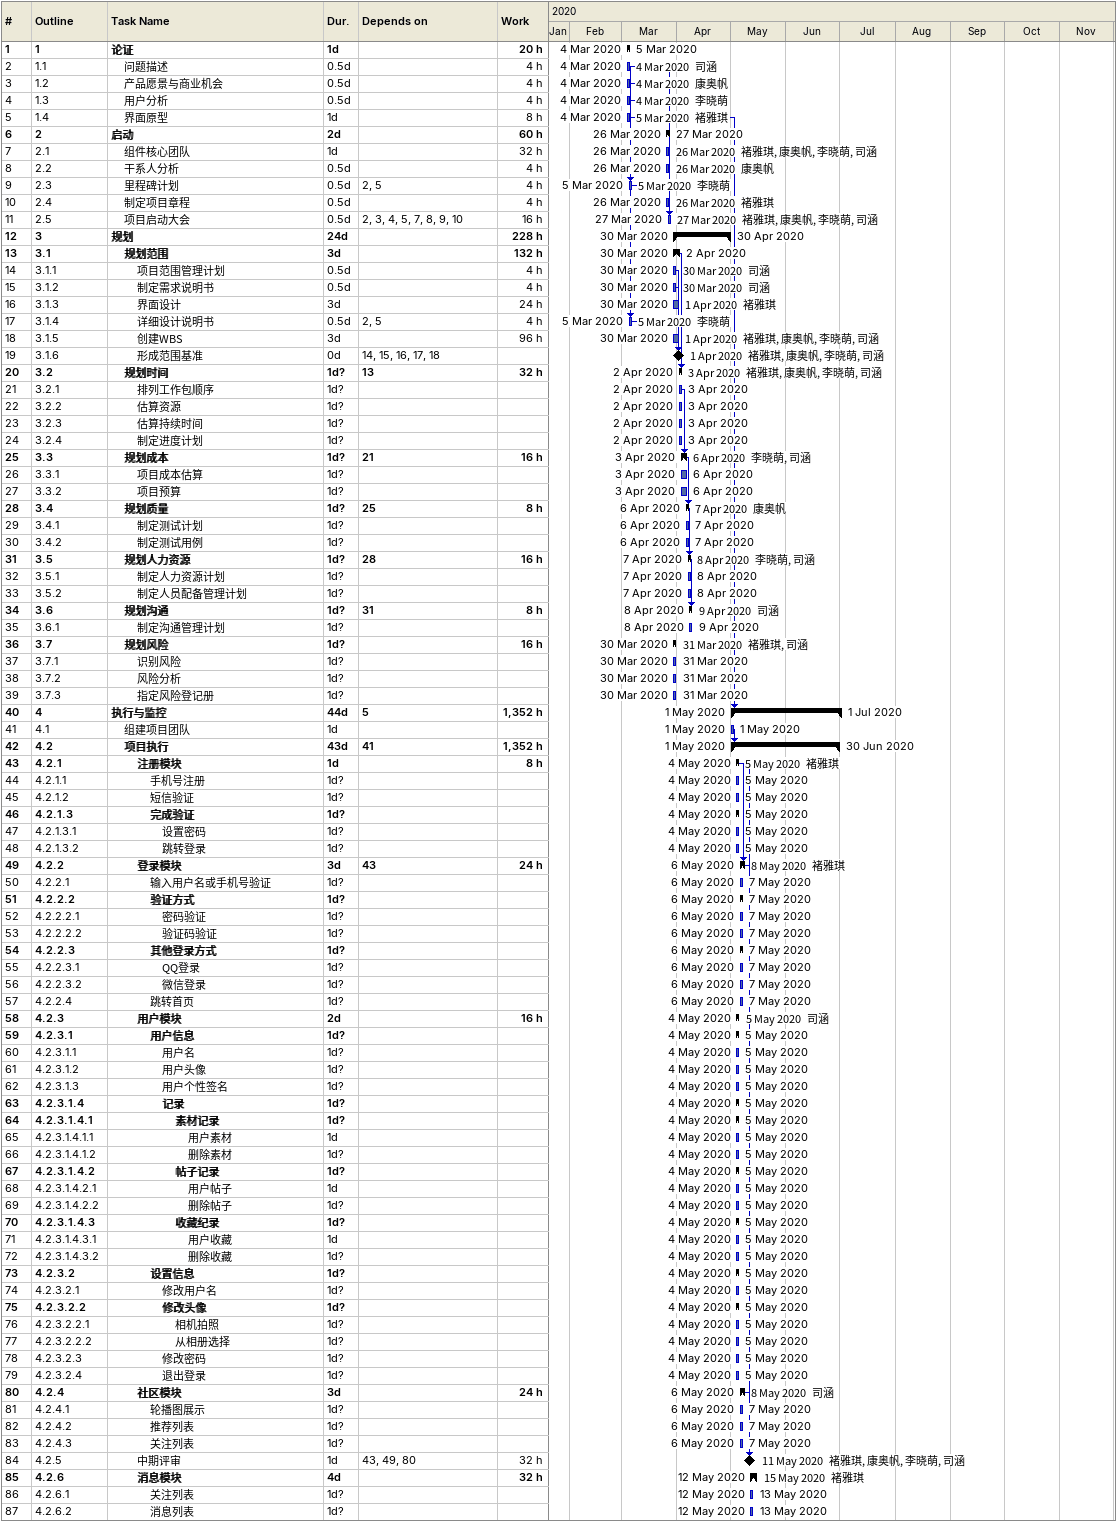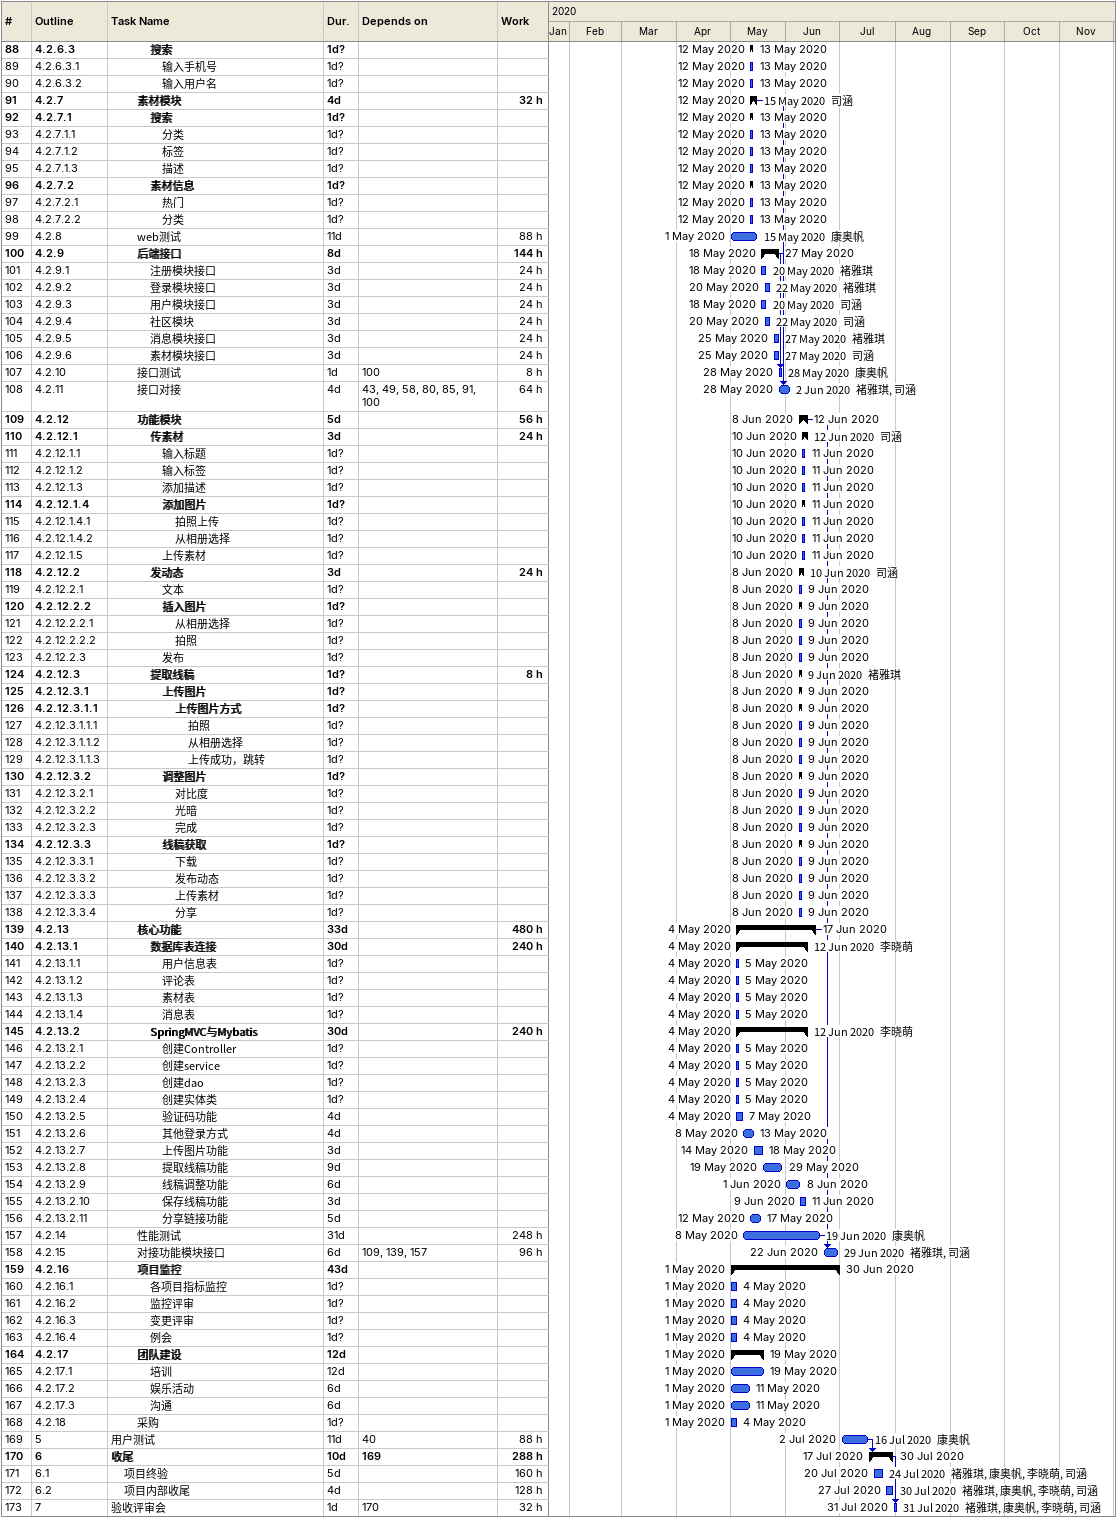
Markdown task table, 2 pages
| ID | WBS | Task | Duration | Start | Finish | Predecessors | Resources | Work (h) |
|---|---|---|---|---|---|---|---|---|
| 1 | 1 | **论证** | 1d | 2020-03-04 | 2020-03-05 |  |  | 20 |
| 2 | 1.1 | 问题描述 | 0.5d | 2020-03-04 | 2020-03-04 |  | 司涵 | 4 |
| 3 | 1.2 | 产品愿景与商业机会 | 0.5d | 2020-03-04 | 2020-03-04 |  | 康奥帆 | 4 |
| 4 | 1.3 | 用户分析 | 0.5d | 2020-03-04 | 2020-03-04 |  | 李晓萌 | 4 |
| 5 | 1.4 | 界面原型 | 1d | 2020-03-04 | 2020-03-05 |  | 褚雅琪 | 8 |
| 6 | 2 | **启动** | 2d | 2020-03-26 | 2020-03-27 |  |  | 60 |
| 7 | 2.1 | 组件核心团队 | 1d | 2020-03-26 | 2020-03-26 |  | 褚雅琪, 康奥帆, 李晓萌, 司涵 | 32 |
| 8 | 2.2 | 干系人分析 | 0.5d | 2020-03-26 | 2020-03-26 |  | 康奥帆 | 4 |
| 9 | 2.3 | 里程碑计划 | 0.5d | 2020-03-05 | 2020-03-05 | 2, 5 | 李晓萌 | 4 |
| 10 | 2.4 | 制定项目章程 | 0.5d | 2020-03-26 | 2020-03-26 |  | 褚雅琪 | 4 |
| 11 | 2.5 | 项目启动大会 | 0.5d | 2020-03-27 | 2020-03-27 | 2, 3, 4, 5, 7, 8, 9, 10 | 褚雅琪, 康奥帆, 李晓萌, 司涵 | 16 |
| 12 | 3 | **规划** | 24d | 2020-03-30 | 2020-04-30 |  |  | 228 |
| 13 | 3.1 | **规划范围** | 3d | 2020-03-30 | 2020-04-02 |  |  | 132 |
| 14 | 3.1.1 | 项目范围管理计划 | 0.5d | 2020-03-30 | 2020-03-30 |  | 司涵 | 4 |
| 15 | 3.1.2 | 制定需求说明书 | 0.5d | 2020-03-30 | 2020-03-30 |  | 司涵 | 4 |
| 16 | 3.1.3 | 界面设计 | 3d | 2020-03-30 | 2020-04-01 |  | 褚雅琪 | 24 |
| 17 | 3.1.4 | 详细设计说明书 | 0.5d | 2020-03-05 | 2020-03-05 | 2, 5 | 李晓萌 | 4 |
| 18 | 3.1.5 | 创建WBS | 3d | 2020-03-30 | 2020-04-01 |  | 褚雅琪, 康奥帆, 李晓萌, 司涵 | 96 |
| 19 | 3.1.6 | 形成范围基准 | 0d | 2020-04-01 | 2020-04-01 | 14, 15, 16, 17, 18 | 褚雅琪, 康奥帆, 李晓萌, 司涵 |  |
| 20 | 3.2 | **规划时间** | 1d? | 2020-04-02 | 2020-04-03 | 13 | 褚雅琪, 康奥帆, 李晓萌, 司涵 | 32 |
| 21 | 3.2.1 | 排列工作包顺序 | 1d? | 2020-04-02 | 2020-04-03 |  |  |  |
| 22 | 3.2.2 | 估算资源 | 1d? | 2020-04-02 | 2020-04-03 |  |  |  |
| 23 | 3.2.3 | 估算持续时间 | 1d? | 2020-04-02 | 2020-04-03 |  |  |  |
| 24 | 3.2.4 | 制定进度计划 | 1d? | 2020-04-02 | 2020-04-03 |  |  |  |
| 25 | 3.3 | **规划成本** | 1d? | 2020-04-03 | 2020-04-06 | 21 | 李晓萌, 司涵 | 16 |
| 26 | 3.3.1 | 项目成本估算 | 1d? | 2020-04-03 | 2020-04-06 |  |  |  |
| 27 | 3.3.2 | 项目预算 | 1d? | 2020-04-03 | 2020-04-06 |  |  |  |
| 28 | 3.4 | **规划质量** | 1d? | 2020-04-06 | 2020-04-07 | 25 | 康奥帆 | 8 |
| 29 | 3.4.1 | 制定测试计划 | 1d? | 2020-04-06 | 2020-04-07 |  |  |  |
| 30 | 3.4.2 | 制定测试用例 | 1d? | 2020-04-06 | 2020-04-07 |  |  |  |
| 31 | 3.5 | **规划人力资源** | 1d? | 2020-04-07 | 2020-04-08 | 28 | 李晓萌, 司涵 | 16 |
| 32 | 3.5.1 | 制定人力资源计划 | 1d? | 2020-04-07 | 2020-04-08 |  |  |  |
| 33 | 3.5.2 | 制定人员配备管理计划 | 1d? | 2020-04-07 | 2020-04-08 |  |  |  |
| 34 | 3.6 | **规划沟通** | 1d? | 2020-04-08 | 2020-04-09 | 31 | 司涵 | 8 |
| 35 | 3.6.1 | 制定沟通管理计划 | 1d? | 2020-04-08 | 2020-04-09 |  |  |  |
| 36 | 3.7 | **规划风险** | 1d? | 2020-03-30 | 2020-03-31 |  | 褚雅琪, 司涵 | 16 |
| 37 | 3.7.1 | 识别风险 | 1d? | 2020-03-30 | 2020-03-31 |  |  |  |
| 38 | 3.7.2 | 风险分析 | 1d? | 2020-03-30 | 2020-03-31 |  |  |  |
| 39 | 3.7.3 | 指定风险登记册 | 1d? | 2020-03-30 | 2020-03-31 |  |  |  |
| 40 | 4 | **执行与监控** | 44d | 2020-05-01 | 2020-07-01 | 5 |  | 1352 |
| 41 | 4.1 | 组建项目团队 | 1d | 2020-05-01 | 2020-05-01 |  |  |  |
| 42 | 4.2 | **项目执行** | 43d | 2020-05-01 | 2020-06-30 | 41 |  | 1352 |
| 43 | 4.2.1 | **注册模块** | 1d | 2020-05-04 | 2020-05-05 |  | 褚雅琪 | 8 |
| 44 | 4.2.1.1 | 手机号注册 | 1d? | 2020-05-04 | 2020-05-05 |  |  |  |
| 45 | 4.2.1.2 | 短信验证 | 1d? | 2020-05-04 | 2020-05-05 |  |  |  |
| 46 | 4.2.1.3 | **完成验证** | 1d? | 2020-05-04 | 2020-05-05 |  |  |  |
| 47 | 4.2.1.3.1 | 设置密码 | 1d? | 2020-05-04 | 2020-05-05 |  |  |  |
| 48 | 4.2.1.3.2 | 跳转登录 | 1d? | 2020-05-04 | 2020-05-05 |  |  |  |
| 49 | 4.2.2 | **登录模块** | 3d | 2020-05-06 | 2020-05-08 | 43 | 褚雅琪 | 24 |
| 50 | 4.2.2.1 | 输入用户名或手机号验证 | 1d? | 2020-05-06 | 2020-05-07 |  |  |  |
| 51 | 4.2.2.2 | **验证方式** | 1d? | 2020-05-06 | 2020-05-07 |  |  |  |
| 52 | 4.2.2.2.1 | 密码验证 | 1d? | 2020-05-06 | 2020-05-07 |  |  |  |
| 53 | 4.2.2.2.2 | 验证码验证 | 1d? | 2020-05-06 | 2020-05-07 |  |  |  |
| 54 | 4.2.2.3 | **其他登录方式** | 1d? | 2020-05-06 | 2020-05-07 |  |  |  |
| 55 | 4.2.2.3.1 | QQ登录 | 1d? | 2020-05-06 | 2020-05-07 |  |  |  |
| 56 | 4.2.2.3.2 | 微信登录 | 1d? | 2020-05-06 | 2020-05-07 |  |  |  |
| 57 | 4.2.2.4 | 跳转首页 | 1d? | 2020-05-06 | 2020-05-07 |  |  |  |
| 58 | 4.2.3 | **用户模块** | 2d | 2020-05-04 | 2020-05-05 |  | 司涵 | 16 |
| 59 | 4.2.3.1 | **用户信息** | 1d? | 2020-05-04 | 2020-05-05 |  |  |  |
| 60 | 4.2.3.1.1 | 用户名 | 1d? | 2020-05-04 | 2020-05-05 |  |  |  |
| 61 | 4.2.3.1.2 | 用户头像 | 1d? | 2020-05-04 | 2020-05-05 |  |  |  |
| 62 | 4.2.3.1.3 | 用户个性签名 | 1d? | 2020-05-04 | 2020-05-05 |  |  |  |
| 63 | 4.2.3.1.4 | **记录** | 1d? | 2020-05-04 | 2020-05-05 |  |  |  |
| 64 | 4.2.3.1.4.1 | **素材记录** | 1d? | 2020-05-04 | 2020-05-05 |  |  |  |
| 65 | 4.2.3.1.4.1.1 | 用户素材 | 1d | 2020-05-04 | 2020-05-05 |  |  |  |
| 66 | 4.2.3.1.4.1.2 | 删除素材 | 1d? | 2020-05-04 | 2020-05-05 |  |  |  |
| 67 | 4.2.3.1.4.2 | **帖子记录** | 1d? | 2020-05-04 | 2020-05-05 |  |  |  |
| 68 | 4.2.3.1.4.2.1 | 用户帖子 | 1d | 2020-05-04 | 2020-05-05 |  |  |  |
| 69 | 4.2.3.1.4.2.2 | 删除帖子 | 1d? | 2020-05-04 | 2020-05-05 |  |  |  |
| 70 | 4.2.3.1.4.3 | **收藏纪录** | 1d? | 2020-05-04 | 2020-05-05 |  |  |  |
| 71 | 4.2.3.1.4.3.1 | 用户收藏 | 1d | 2020-05-04 | 2020-05-05 |  |  |  |
| 72 | 4.2.3.1.4.3.2 | 删除收藏 | 1d? | 2020-05-04 | 2020-05-05 |  |  |  |
| 73 | 4.2.3.2 | **设置信息** | 1d? | 2020-05-04 | 2020-05-05 |  |  |  |
| 74 | 4.2.3.2.1 | 修改用户名 | 1d? | 2020-05-04 | 2020-05-05 |  |  |  |
| 75 | 4.2.3.2.2 | **修改头像** | 1d? | 2020-05-04 | 2020-05-05 |  |  |  |
| 76 | 4.2.3.2.2.1 | 相机拍照 | 1d? | 2020-05-04 | 2020-05-05 |  |  |  |
| 77 | 4.2.3.2.2.2 | 从相册选择 | 1d? | 2020-05-04 | 2020-05-05 |  |  |  |
| 78 | 4.2.3.2.3 | 修改密码 | 1d? | 2020-05-04 | 2020-05-05 |  |  |  |
| 79 | 4.2.3.2.4 | 退出登录 | 1d? | 2020-05-04 | 2020-05-05 |  |  |  |
| 80 | 4.2.4 | **社区模块** | 3d | 2020-05-06 | 2020-05-08 |  | 司涵 | 24 |
| 81 | 4.2.4.1 | 轮播图展示 | 1d? | 2020-05-06 | 2020-05-07 |  |  |  |
| 82 | 4.2.4.2 | 推荐列表 | 1d? | 2020-05-06 | 2020-05-07 |  |  |  |
| 83 | 4.2.4.3 | 关注列表 | 1d? | 2020-05-06 | 2020-05-07 |  |  |  |
| 84 | 4.2.5 | 中期评审 | 1d | 2020-05-11 | 2020-05-11 | 43, 49, 80 | 褚雅琪, 康奥帆, 李晓萌, 司涵 | 32 |
| 85 | 4.2.6 | **消息模块** | 4d | 2020-05-12 | 2020-05-15 |  | 褚雅琪 | 32 |
| 86 | 4.2.6.1 | 关注列表 | 1d? | 2020-05-12 | 2020-05-13 |  |  |  |
| 87 | 4.2.6.2 | 消息列表 | 1d? | 2020-05-12 | 2020-05-13 |  |  |  |
| 88 | 4.2.6.3 | **搜索** | 1d? | 2020-05-12 | 2020-05-13 |  |  |  |
| 89 | 4.2.6.3.1 | 输入手机号 | 1d? | 2020-05-12 | 2020-05-13 |  |  |  |
| 90 | 4.2.6.3.2 | 输入用户名 | 1d? | 2020-05-12 | 2020-05-13 |  |  |  |
| 91 | 4.2.7 | **素材模块** | 4d | 2020-05-12 | 2020-05-15 |  | 司涵 | 32 |
| 92 | 4.2.7.1 | **搜索** | 1d? | 2020-05-12 | 2020-05-13 |  |  |  |
| 93 | 4.2.7.1.1 | 分类 | 1d? | 2020-05-12 | 2020-05-13 |  |  |  |
| 94 | 4.2.7.1.2 | 标签 | 1d? | 2020-05-12 | 2020-05-13 |  |  |  |
| 95 | 4.2.7.1.3 | 描述 | 1d? | 2020-05-12 | 2020-05-13 |  |  |  |
| 96 | 4.2.7.2 | **素材信息** | 1d? | 2020-05-12 | 2020-05-13 |  |  |  |
| 97 | 4.2.7.2.1 | 热门 | 1d? | 2020-05-12 | 2020-05-13 |  |  |  |
| 98 | 4.2.7.2.2 | 分类 | 1d? | 2020-05-12 | 2020-05-13 |  |  |  |
| 99 | 4.2.8 | web测试 | 11d | 2020-05-01 | 2020-05-15 |  | 康奥帆 | 88 |
| 100 | 4.2.9 | **后端接口** | 8d | 2020-05-18 | 2020-05-27 |  |  | 144 |
| 101 | 4.2.9.1 | 注册模块接口 | 3d | 2020-05-18 | 2020-05-20 |  | 褚雅琪 | 24 |
| 102 | 4.2.9.2 | 登录模块接口 | 3d | 2020-05-20 | 2020-05-22 |  | 褚雅琪 | 24 |
| 103 | 4.2.9.3 | 用户模块接口 | 3d | 2020-05-18 | 2020-05-20 |  | 司涵 | 24 |
| 104 | 4.2.9.4 | 社区模块 | 3d | 2020-05-20 | 2020-05-22 |  | 司涵 | 24 |
| 105 | 4.2.9.5 | 消息模块接口 | 3d | 2020-05-25 | 2020-05-27 |  | 褚雅琪 | 24 |
| 106 | 4.2.9.6 | 素材模块接口 | 3d | 2020-05-25 | 2020-05-27 |  | 司涵 | 24 |
| 107 | 4.2.10 | 接口测试 | 1d | 2020-05-28 | 2020-05-28 | 100 | 康奥帆 | 8 |
| 108 | 4.2.11 | 接口对接 | 4d | 2020-05-28 | 2020-06-02 | 43, 49, 58, 80, 85, 91, 100 | 褚雅琪, 司涵 | 64 |
| 109 | 4.2.12 | **功能模块** | 5d | 2020-06-08 | 2020-06-12 |  |  | 56 |
| 110 | 4.2.12.1 | **传素材** | 3d | 2020-06-10 | 2020-06-12 |  | 司涵 | 24 |
| 111 | 4.2.12.1.1 | 输入标题 | 1d? | 2020-06-10 | 2020-06-11 |  |  |  |
| 112 | 4.2.12.1.2 | 输入标签 | 1d? | 2020-06-10 | 2020-06-11 |  |  |  |
| 113 | 4.2.12.1.3 | 添加描述 | 1d? | 2020-06-10 | 2020-06-11 |  |  |  |
| 114 | 4.2.12.1.4 | **添加图片** | 1d? | 2020-06-10 | 2020-06-11 |  |  |  |
| 115 | 4.2.12.1.4.1 | 拍照上传 | 1d? | 2020-06-10 | 2020-06-11 |  |  |  |
| 116 | 4.2.12.1.4.2 | 从相册选择 | 1d? | 2020-06-10 | 2020-06-11 |  |  |  |
| 117 | 4.2.12.1.5 | 上传素材 | 1d? | 2020-06-10 | 2020-06-11 |  |  |  |
| 118 | 4.2.12.2 | **发动态** | 3d | 2020-06-08 | 2020-06-10 |  | 司涵 | 24 |
| 119 | 4.2.12.2.1 | 文本 | 1d? | 2020-06-08 | 2020-06-09 |  |  |  |
| 120 | 4.2.12.2.2 | **插入图片** | 1d? | 2020-06-08 | 2020-06-09 |  |  |  |
| 121 | 4.2.12.2.2.1 | 从相册选择 | 1d? | 2020-06-08 | 2020-06-09 |  |  |  |
| 122 | 4.2.12.2.2.2 | 拍照 | 1d? | 2020-06-08 | 2020-06-09 |  |  |  |
| 123 | 4.2.12.2.3 | 发布 | 1d? | 2020-06-08 | 2020-06-09 |  |  |  |
| 124 | 4.2.12.3 | **提取线稿** | 1d? | 2020-06-08 | 2020-06-09 |  | 褚雅琪 | 8 |
| 125 | 4.2.12.3.1 | **上传图片** | 1d? | 2020-06-08 | 2020-06-09 |  |  |  |
| 126 | 4.2.12.3.1.1 | **上传图片方式** | 1d? | 2020-06-08 | 2020-06-09 |  |  |  |
| 127 | 4.2.12.3.1.1.1 | 拍照 | 1d? | 2020-06-08 | 2020-06-09 |  |  |  |
| 128 | 4.2.12.3.1.1.2 | 从相册选择 | 1d? | 2020-06-08 | 2020-06-09 |  |  |  |
| 129 | 4.2.12.3.1.1.3 | 上传成功，跳转 | 1d? | 2020-06-08 | 2020-06-09 |  |  |  |
| 130 | 4.2.12.3.2 | **调整图片** | 1d? | 2020-06-08 | 2020-06-09 |  |  |  |
| 131 | 4.2.12.3.2.1 | 对比度 | 1d? | 2020-06-08 | 2020-06-09 |  |  |  |
| 132 | 4.2.12.3.2.2 | 光暗 | 1d? | 2020-06-08 | 2020-06-09 |  |  |  |
| 133 | 4.2.12.3.2.3 | 完成 | 1d? | 2020-06-08 | 2020-06-09 |  |  |  |
| 134 | 4.2.12.3.3 | **线稿获取** | 1d? | 2020-06-08 | 2020-06-09 |  |  |  |
| 135 | 4.2.12.3.3.1 | 下载 | 1d? | 2020-06-08 | 2020-06-09 |  |  |  |
| 136 | 4.2.12.3.3.2 | 发布动态 | 1d? | 2020-06-08 | 2020-06-09 |  |  |  |
| 137 | 4.2.12.3.3.3 | 上传素材 | 1d? | 2020-06-08 | 2020-06-09 |  |  |  |
| 138 | 4.2.12.3.3.4 | 分享 | 1d? | 2020-06-08 | 2020-06-09 |  |  |  |
| 139 | 4.2.13 | **核心功能** | 33d | 2020-05-04 | 2020-06-17 |  |  | 480 |
| 140 | 4.2.13.1 | **数据库表连接** | 30d | 2020-05-04 | 2020-06-12 |  | 李晓萌 | 240 |
| 141 | 4.2.13.1.1 | 用户信息表 | 1d? | 2020-05-04 | 2020-05-05 |  |  |  |
| 142 | 4.2.13.1.2 | 评论表 | 1d? | 2020-05-04 | 2020-05-05 |  |  |  |
| 143 | 4.2.13.1.3 | 素材表 | 1d? | 2020-05-04 | 2020-05-05 |  |  |  |
| 144 | 4.2.13.1.4 | 消息表 | 1d? | 2020-05-04 | 2020-05-05 |  |  |  |
| 145 | 4.2.13.2 | **SpringMVC与Mybatis** | 30d | 2020-05-04 | 2020-06-12 |  | 李晓萌 | 240 |
| 146 | 4.2.13.2.1 | 创建Controller | 1d? | 2020-05-04 | 2020-05-05 |  |  |  |
| 147 | 4.2.13.2.2 | 创建service | 1d? | 2020-05-04 | 2020-05-05 |  |  |  |
| 148 | 4.2.13.2.3 | 创建dao | 1d? | 2020-05-04 | 2020-05-05 |  |  |  |
| 149 | 4.2.13.2.4 | 创建实体类 | 1d? | 2020-05-04 | 2020-05-05 |  |  |  |
| 150 | 4.2.13.2.5 | 验证码功能 | 4d | 2020-05-04 | 2020-05-07 |  |  |  |
| 151 | 4.2.13.2.6 | 其他登录方式 | 4d | 2020-05-08 | 2020-05-13 |  |  |  |
| 152 | 4.2.13.2.7 | 上传图片功能 | 3d | 2020-05-14 | 2020-05-18 |  |  |  |
| 153 | 4.2.13.2.8 | 提取线稿功能 | 9d | 2020-05-19 | 2020-05-29 |  |  |  |
| 154 | 4.2.13.2.9 | 线稿调整功能 | 6d | 2020-06-01 | 2020-06-08 |  |  |  |
| 155 | 4.2.13.2.10 | 保存线稿功能 | 3d | 2020-06-09 | 2020-06-11 |  |  |  |
| 156 | 4.2.13.2.11 | 分享链接功能 | 5d | 2020-05-12 | 2020-05-17 |  |  |  |
| 157 | 4.2.14 | 性能测试 | 31d | 2020-05-08 | 2020-06-19 |  | 康奥帆 | 248 |
| 158 | 4.2.15 | 对接功能模块接口 | 6d | 2020-06-22 | 2020-06-29 | 109, 139, 157 | 褚雅琪, 司涵 | 96 |
| 159 | 4.2.16 | **项目监控** | 43d | 2020-05-01 | 2020-06-30 |  |  |  |
| 160 | 4.2.16.1 | 各项目指标监控 | 1d? | 2020-05-01 | 2020-05-04 |  |  |  |
| 161 | 4.2.16.2 | 监控评审 | 1d? | 2020-05-01 | 2020-05-04 |  |  |  |
| 162 | 4.2.16.3 | 变更评审 | 1d? | 2020-05-01 | 2020-05-04 |  |  |  |
| 163 | 4.2.16.4 | 例会 | 1d? | 2020-05-01 | 2020-05-04 |  |  |  |
| 164 | 4.2.17 | **团队建设** | 12d | 2020-05-01 | 2020-05-19 |  |  |  |
| 165 | 4.2.17.1 | 培训 | 12d | 2020-05-01 | 2020-05-19 |  |  |  |
| 166 | 4.2.17.2 | 娱乐活动 | 6d | 2020-05-01 | 2020-05-11 |  |  |  |
| 167 | 4.2.17.3 | 沟通 | 6d | 2020-05-01 | 2020-05-11 |  |  |  |
| 168 | 4.2.18 | 采购 | 1d? | 2020-05-01 | 2020-05-04 |  |  |  |
| 169 | 5 | 用户测试 | 11d | 2020-07-02 | 2020-07-16 | 40 | 康奥帆 | 88 |
| 170 | 6 | **收尾** | 10d | 2020-07-17 | 2020-07-30 | 169 |  | 288 |
| 171 | 6.1 | 项目终验 | 5d | 2020-07-20 | 2020-07-24 |  | 褚雅琪, 康奥帆, 李晓萌, 司涵 | 160 |
| 172 | 6.2 | 项目内部收尾 | 4d | 2020-07-27 | 2020-07-30 |  | 褚雅琪, 康奥帆, 李晓萌, 司涵 | 128 |
| 173 | 7 | 验收评审会 | 1d | 2020-07-31 | 2020-07-31 | 170 | 褚雅琪, 康奥帆, 李晓萌, 司涵 | 32 |
